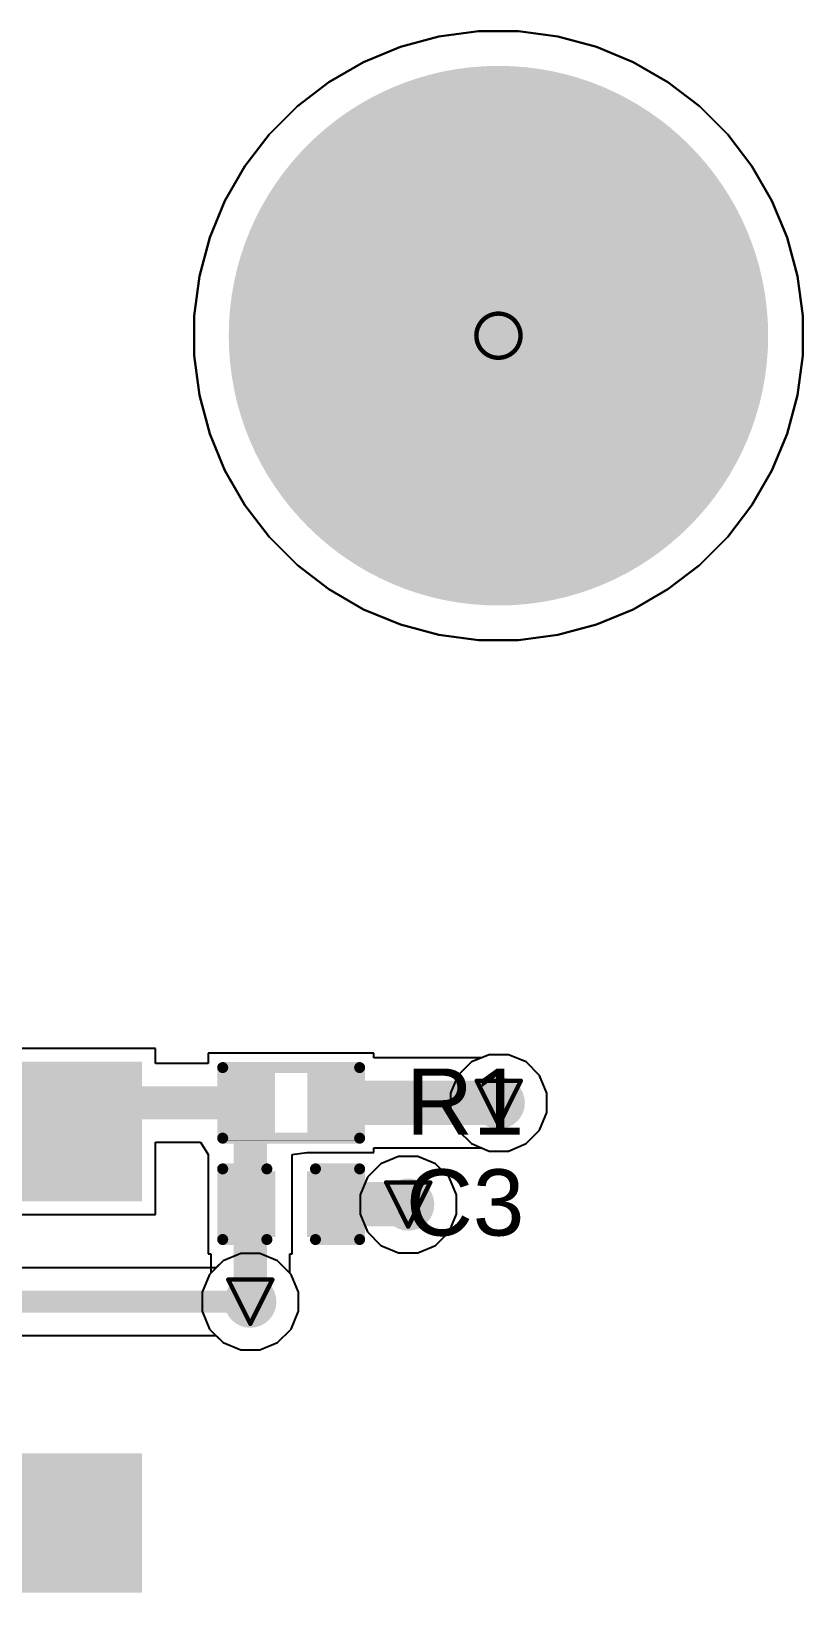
# Model space of a CAD drawing. Header units: inches. Extents: x 0 to 5359, y 0 to 5098.
# Drawn here: x 99.63 to 108.5, y 10.54 to 28.5 of the extents above; entities that cross this region are included whole.
import ezdxf

# ---------------------------------------------------------------- set-up
doc = ezdxf.new("R2010")
doc.units = ezdxf.units.IN
for name, color, linetype in [('Bottom Layer', 5, 'Continuous'), ('Bottom Solder', 6, 'Continuous'), ('Drill Drawing', 1, 'Continuous'), ('Layer 1', 16, 'Continuous'), ('Layer 2', 76, 'Continuous'), ('Multi-Layer', 9, 'Continuous'), ('Pad Holes', 156, 'Continuous'), ('Top Layer', 1, 'Continuous'), ('Top Overlay', 2, 'Continuous'), ('Top Paste', 8, 'Continuous'), ('Top Solder', 216, 'Continuous'), ('Via Holes', 16, 'Continuous')]:
    doc.layers.add(name, color=color, linetype=linetype)
doc.styles.add('Arial', font='', dxfattribs={"height": 0.2})
doc.styles.get('Arial').set_extended_font_data('Arial')

# ---------------------------------------------------------------- blocks, each defined once
blk = doc.blocks.new('FSM6JSMATR_37')
at = {"layer": 'Top Layer'}
for points in [[(-3.5, 1.55), (-5.6, 1.55), (-5.6, 2.95), (-3.5, 2.95)], [(5.6, 1.55), (3.5, 1.55), (3.5, 2.95), (5.6, 2.95)], [(-3.5, -2.95), (-5.6, -2.95), (-5.6, -1.55), (-3.5, -1.55)], [(5.6, -2.95), (3.5, -2.95), (3.5, -1.55), (5.6, -1.55)]]:
    blk.add_hatch(color=1, dxfattribs=at).paths.add_polyline_path(points)
at = {"layer": 'Top Paste'}
for points in [[(-3.5, 1.55), (-5.6, 1.55), (-5.6, 2.95), (-3.5, 2.95)], [(5.6, 1.55), (3.5, 1.55), (3.5, 2.95), (5.6, 2.95)], [(-3.5, -2.95), (-5.6, -2.95), (-5.6, -1.55), (-3.5, -1.55)], [(5.6, -2.95), (3.5, -2.95), (3.5, -1.55), (5.6, -1.55)]]:
    blk.add_hatch(color=8, dxfattribs=at).paths.add_polyline_path(points)
at = {"layer": 'Top Solder'}
for points in [[(-3.398, 1.448), (-5.702, 1.448), (-5.702, 3.052), (-3.398, 3.052)], [(5.702, 1.448), (3.398, 1.448), (3.398, 3.052), (5.702, 3.052)], [(-3.398, -3.052), (-5.702, -3.052), (-5.702, -1.448), (-3.398, -1.448)], [(5.702, -3.052), (3.398, -3.052), (3.398, -1.448), (5.702, -1.448)]]:
    blk.add_hatch(color=216, dxfattribs=at).paths.add_polyline_path(points)
at = {"layer": 'Top Overlay'}
for points in [[(-3, 3, 0.127, 0.127, 0), (3, 3, 0.127, 0.127, 0)], [(-3, -3, 0.127, 0.127, 0), (-3, 3, 0.127, 0.127, 0)], [(3, -3, 0.127, 0.127, 0), (3, 3, 0.127, 0.127, 0)], [(-5.911, 2.411, 0.127, 0.127, 0), (-5.784, 2.284, 0.127, 0.127, 0)], [(-5.911, 2.157, 0.127, 0.127, 0), (-5.911, 2.411, 0.127, 0.127, 0)], [(-5.911, 2.157, 0.127, 0.127, 0), (-5.784, 2.284, 0.127, 0.127, 0)], [(-3, -3, 0.127, 0.127, 0), (3, -3, 0.127, 0.127, 0)]]:
    blk.add_lwpolyline(points, format="xyseb", dxfattribs=at)
for points in [[(-3.032, 3, 0.0635, 0.0635, 1), (-2.968, 3, 0.0635, 0.0635, 1)], [(-3.032, 3, 0.0635, 0.0635, 1), (-2.968, 3, 0.0635, 0.0635, 1)], [(2.968, 3, 0.0635, 0.0635, 1), (3.032, 3, 0.0635, 0.0635, 1)], [(2.968, 3, 0.0635, 0.0635, 1), (3.032, 3, 0.0635, 0.0635, 1)], [(-5.943, 2.411, 0.0635, 0.0635, 1), (-5.879, 2.411, 0.0635, 0.0635, 1)], [(-5.943, 2.411, 0.0635, 0.0635, 1), (-5.879, 2.411, 0.0635, 0.0635, 1)], [(-5.816, 2.284, 0.0635, 0.0635, 1), (-5.752, 2.284, 0.0635, 0.0635, 1)], [(-5.816, 2.284, 0.0635, 0.0635, 1), (-5.752, 2.284, 0.0635, 0.0635, 1)], [(-5.943, 2.157, 0.0635, 0.0635, 1), (-5.879, 2.157, 0.0635, 0.0635, 1)], [(-5.943, 2.157, 0.0635, 0.0635, 1), (-5.879, 2.157, 0.0635, 0.0635, 1)], [(1.796, 0, 0.127, 0.127, 1), (-1.796, 0, 0.127, 0.127, 1)], [(-1.828, 0, 0.0635, 0.0635, 1), (-1.764, 0, 0.0635, 0.0635, 1)], [(1.764, 0, 0.0635, 0.0635, 1), (1.828, 0, 0.0635, 0.0635, 1)], [(-3.032, -3, 0.0635, 0.0635, 1), (-2.968, -3, 0.0635, 0.0635, 1)], [(-3.032, -3, 0.0635, 0.0635, 1), (-2.968, -3, 0.0635, 0.0635, 1)], [(2.968, -3, 0.0635, 0.0635, 1), (3.032, -3, 0.0635, 0.0635, 1)], [(2.968, -3, 0.0635, 0.0635, 1), (3.032, -3, 0.0635, 0.0635, 1)]]:
    blk.add_lwpolyline(points, format="xyseb", close=True, dxfattribs=at)
blk = doc.blocks.new('R___0402_198')
at = {"layer": 'Top Layer'}
for points in [[(-0.699, -0.318), (-0.699, 0.318), (-0.241, 0.318), (-0.241, -0.318)], [(0.241, -0.318), (0.241, 0.318), (0.699, 0.318), (0.699, -0.318)]]:
    blk.add_hatch(color=1, dxfattribs=at).paths.add_polyline_path(points)
at = {"layer": 'Top Paste'}
for points in [[(-0.699, -0.318), (-0.699, 0.318), (-0.241, 0.318), (-0.241, -0.318)], [(0.241, -0.318), (0.241, 0.318), (0.699, 0.318), (0.699, -0.318)]]:
    blk.add_hatch(color=8, dxfattribs=at).paths.add_polyline_path(points)
at = {"layer": 'Top Solder'}
for points in [[(-0.754, -0.373), (-0.754, 0.373), (-0.186, 0.373), (-0.186, -0.373)], [(0.186, -0.373), (0.186, 0.373), (0.754, 0.373), (0.754, -0.373)]]:
    blk.add_hatch(color=216, dxfattribs=at).paths.add_polyline_path(points)
at = {"layer": 'Top Overlay'}
for points in [[(-0.787, 0.406, 0.127, 0.127, 0), (0.787, 0.406, 0.127, 0.127, 0)], [(-0.787, -0.406, 0.127, 0.127, 0), (-0.787, 0.406, 0.127, 0.127, 0)], [(0.787, -0.406, 0.127, 0.127, 0), (0.787, 0.406, 0.127, 0.127, 0)], [(-0.787, -0.406, 0.127, 0.127, 0), (0.787, -0.406, 0.127, 0.127, 0)], [(-0.813, -0.432, 0.00323, 0.00323, 0), (0.813, -0.432, 0.00323, 0.00323, 0)]]:
    blk.add_lwpolyline(points, format="xyseb", dxfattribs=at)
for points in [[(-0.819, 0.406, 0.0635, 0.0635, 1), (-0.756, 0.406, 0.0635, 0.0635, 1)], [(-0.819, 0.406, 0.0635, 0.0635, 1), (-0.756, 0.406, 0.0635, 0.0635, 1)], [(0.756, 0.406, 0.0635, 0.0635, 1), (0.819, 0.406, 0.0635, 0.0635, 1)], [(0.756, 0.406, 0.0635, 0.0635, 1), (0.819, 0.406, 0.0635, 0.0635, 1)], [(-0.819, -0.406, 0.0635, 0.0635, 1), (-0.756, -0.406, 0.0635, 0.0635, 1)], [(-0.819, -0.406, 0.0635, 0.0635, 1), (-0.756, -0.406, 0.0635, 0.0635, 1)], [(0.756, -0.406, 0.0635, 0.0635, 1), (0.819, -0.406, 0.0635, 0.0635, 1)], [(0.756, -0.406, 0.0635, 0.0635, 1), (0.819, -0.406, 0.0635, 0.0635, 1)], [(-0.814, -0.432, 0.00161, 0.00161, 1), (-0.812, -0.432, 0.00161, 0.00161, 1)], [(0.812, -0.432, 0.00161, 0.00161, 1), (0.814, -0.432, 0.00161, 0.00161, 1)]]:
    blk.add_lwpolyline(points, format="xyseb", close=True, dxfattribs=at)
blk = doc.blocks.new('C___0402_383')
at = {"layer": 'Top Layer'}
for points in [[(-0.699, -0.318), (-0.699, 0.317), (-0.241, 0.317), (-0.241, -0.318)], [(0.241, -0.318), (0.241, 0.317), (0.699, 0.317), (0.699, -0.318)]]:
    blk.add_hatch(color=1, dxfattribs=at).paths.add_polyline_path(points)
at = {"layer": 'Top Paste'}
for points in [[(-0.699, -0.318), (-0.699, 0.317), (-0.241, 0.317), (-0.241, -0.318)], [(0.241, -0.318), (0.241, 0.317), (0.699, 0.317), (0.699, -0.318)]]:
    blk.add_hatch(color=8, dxfattribs=at).paths.add_polyline_path(points)
at = {"layer": 'Top Solder'}
for points in [[(-0.758, -0.378), (-0.758, 0.377), (-0.181, 0.377), (-0.181, -0.378)], [(0.181, -0.378), (0.181, 0.377), (0.758, 0.377), (0.758, -0.378)]]:
    blk.add_hatch(color=216, dxfattribs=at).paths.add_polyline_path(points)
at = {"layer": 'Top Overlay'}
for points in [[(-0.787, 0.406, 0.127, 0.127, 0), (-0.787, -0.406, 0.127, 0.127, 0)], [(-0.279, 0.406, 0.127, 0.127, 0), (-0.787, 0.406, 0.127, 0.127, 0)], [(0.787, 0.406, 0.127, 0.127, 0), (0.279, 0.406, 0.127, 0.127, 0)], [(0.787, -0.406, 0.127, 0.127, 0), (0.787, 0.406, 0.127, 0.127, 0)], [(-0.279, -0.406, 0.127, 0.127, 0), (-0.787, -0.406, 0.127, 0.127, 0)], [(0.787, -0.406, 0.127, 0.127, 0), (0.279, -0.406, 0.127, 0.127, 0)]]:
    blk.add_lwpolyline(points, format="xyseb", dxfattribs=at)
for points in [[(-0.819, 0.406, 0.0635, 0.0635, 1), (-0.756, 0.406, 0.0635, 0.0635, 1)], [(-0.819, 0.406, 0.0635, 0.0635, 1), (-0.756, 0.406, 0.0635, 0.0635, 1)], [(-0.311, 0.406, 0.0635, 0.0635, 1), (-0.248, 0.406, 0.0635, 0.0635, 1)], [(0.248, 0.406, 0.0635, 0.0635, 1), (0.311, 0.406, 0.0635, 0.0635, 1)], [(0.756, 0.406, 0.0635, 0.0635, 1), (0.819, 0.406, 0.0635, 0.0635, 1)], [(0.756, 0.406, 0.0635, 0.0635, 1), (0.819, 0.406, 0.0635, 0.0635, 1)], [(-0.819, -0.406, 0.0635, 0.0635, 1), (-0.756, -0.406, 0.0635, 0.0635, 1)], [(-0.819, -0.406, 0.0635, 0.0635, 1), (-0.756, -0.406, 0.0635, 0.0635, 1)], [(-0.311, -0.406, 0.0635, 0.0635, 1), (-0.248, -0.406, 0.0635, 0.0635, 1)], [(0.248, -0.406, 0.0635, 0.0635, 1), (0.311, -0.406, 0.0635, 0.0635, 1)], [(0.756, -0.406, 0.0635, 0.0635, 1), (0.819, -0.406, 0.0635, 0.0635, 1)], [(0.756, -0.406, 0.0635, 0.0635, 1), (0.819, -0.406, 0.0635, 0.0635, 1)]]:
    blk.add_lwpolyline(points, format="xyseb", close=True, dxfattribs=at)

msp = doc.modelspace()

# ---------------------------------------------------------------- hatches: boundary and pattern name
at = {"layer": 'Bottom Layer'}
h = msp.add_hatch(color=5, dxfattribs=at)
edge = h.paths.add_edge_path()
edge.add_arc((105, 25), 3, 0, 360)
h = msp.add_hatch(color=5, dxfattribs=at)
edge = h.paths.add_edge_path()
edge.add_arc((105.004, 16.18), 0.3, 0, 360)
h = msp.add_hatch(color=5, dxfattribs=at)
edge = h.paths.add_edge_path()
edge.add_arc((103.962, 15.011), 0.3, 0, 360)
h = msp.add_hatch(color=5, dxfattribs=at)
edge = h.paths.add_edge_path()
edge.add_arc((102.146, 13.894), 0.3, 0, 360)
at = {"layer": 'Bottom Solder'}
h = msp.add_hatch(color=6, dxfattribs=at)
edge = h.paths.add_edge_path()
edge.add_arc((105, 25), 3.102, 0, 360)
at = {"layer": 'Layer 1'}
h = msp.add_hatch(color=16, dxfattribs=at)
edge = h.paths.add_edge_path()
edge.add_arc((105, 25), 3, 0, 360)
h = msp.add_hatch(color=16, dxfattribs=at)
edge = h.paths.add_edge_path()
edge.add_arc((105.004, 16.18), 0.3, 0, 360)
h = msp.add_hatch(color=16, dxfattribs=at)
edge = h.paths.add_edge_path()
edge.add_arc((103.962, 15.011), 0.3, 0, 360)
h = msp.add_hatch(color=16, dxfattribs=at)
edge = h.paths.add_edge_path()
edge.add_arc((102.146, 13.894), 0.3, 0, 360)
at = {"layer": 'Layer 2'}
h = msp.add_hatch(color=76, dxfattribs=at)
edge = h.paths.add_edge_path()
edge.add_arc((105, 25), 3, 0, 360)
h = msp.add_hatch(color=76, dxfattribs=at)
edge = h.paths.add_edge_path()
edge.add_arc((105.004, 16.18), 0.3, 0, 360)
h = msp.add_hatch(color=76, dxfattribs=at)
edge = h.paths.add_edge_path()
edge.add_arc((103.962, 15.011), 0.3, 0, 360)
h = msp.add_hatch(color=76, dxfattribs=at)
edge = h.paths.add_edge_path()
edge.add_arc((102.146, 13.894), 0.3, 0, 360)
at = {"layer": 'Multi-Layer'}
h = msp.add_hatch(color=9, dxfattribs=at)
edge = h.paths.add_edge_path()
edge.add_arc((105, 25), 3, 0, 360)
at = {"layer": 'Pad Holes'}
h = msp.add_hatch(color=7, dxfattribs=at)
edge = h.paths.add_edge_path()
edge.add_arc((105, 25), 2, 0, 360)
at = {"layer": 'Top Layer'}
h = msp.add_hatch(color=1, dxfattribs=at)
edge = h.paths.add_edge_path()
edge.add_arc((105, 25), 3, 0, 360)
h = msp.add_hatch(color=1, dxfattribs=at)
edge = h.paths.add_edge_path()
edge.add_arc((105.004, 16.18), 0.3, 0, 360)
h = msp.add_hatch(color=1, dxfattribs=at)
edge = h.paths.add_edge_path()
edge.add_arc((103.962, 15.011), 0.3, 0, 360)
h = msp.add_hatch(color=1, dxfattribs=at)
edge = h.paths.add_edge_path()
edge.add_arc((102.146, 13.894), 0.3, 0, 360)
at = {"layer": 'Top Solder'}
h = msp.add_hatch(color=216, dxfattribs=at)
edge = h.paths.add_edge_path()
edge.add_arc((105, 25), 3.102, 0, 360)
at = {"layer": 'Via Holes'}
h = msp.add_hatch(color=7, dxfattribs=at)
edge = h.paths.add_edge_path()
edge.add_arc((105.004, 16.18), 0.15, 0, 360)
h = msp.add_hatch(color=7, dxfattribs=at)
edge = h.paths.add_edge_path()
edge.add_arc((103.962, 15.011), 0.15, 0, 360)
h = msp.add_hatch(color=7, dxfattribs=at)
edge = h.paths.add_edge_path()
edge.add_arc((102.146, 13.894), 0.15, 0, 360)

# ---------------------------------------------------------------- linework, layer by layer
at = {"layer": 'Bottom Layer'}
for p, q in [((104.316, 28.44), (103.873, 28.321)), ((104.771, 28.5), (104.316, 28.44)), ((105.229, 28.5), (104.771, 28.5)), ((105.684, 28.44), (105.229, 28.5)), ((106.127, 28.321), (105.684, 28.44)), ((103.873, 28.321), (103.449, 28.146)), ((106.551, 28.146), (106.127, 28.321)), ((103.449, 28.146), (103.051, 27.916)), ((106.949, 27.916), (106.551, 28.146)), ((103.051, 27.916), (102.687, 27.637)), ((107.313, 27.637), (106.949, 27.916)), ((102.687, 27.637), (102.363, 27.313)), ((107.637, 27.313), (107.313, 27.637)), ((102.363, 27.313), (102.084, 26.949)), ((107.916, 26.949), (107.637, 27.313)), ((102.084, 26.949), (101.854, 26.551)), ((108.146, 26.551), (107.916, 26.949)), ((101.854, 26.551), (101.679, 26.127)), ((108.321, 26.127), (108.146, 26.551)), ((101.679, 26.127), (101.56, 25.684)), ((108.44, 25.684), (108.321, 26.127)), ((101.56, 25.684), (101.5, 25.229)), ((108.5, 25.229), (108.44, 25.684)), ((101.5, 25.229), (101.5, 24.771)), ((108.5, 24.771), (108.5, 25.229)), ((101.5, 24.771), (101.56, 24.316)), ((108.44, 24.316), (108.5, 24.771)), ((101.56, 24.316), (101.679, 23.873)), ((108.321, 23.873), (108.44, 24.316)), ((101.679, 23.873), (101.854, 23.449)), ((108.146, 23.449), (108.321, 23.873)), ((101.854, 23.449), (102.084, 23.051)), ((107.916, 23.051), (108.146, 23.449)), ((102.084, 23.051), (102.363, 22.687)), ((107.637, 22.687), (107.916, 23.051)), ((102.363, 22.687), (102.687, 22.363)), ((107.313, 22.363), (107.637, 22.687)), ((102.687, 22.363), (103.051, 22.084)), ((106.949, 22.084), (107.313, 22.363)), ((103.051, 22.084), (103.449, 21.854)), ((106.551, 21.854), (106.949, 22.084)), ((103.449, 21.854), (103.873, 21.679)), ((106.127, 21.679), (106.551, 21.854)), ((103.873, 21.679), (104.316, 21.56)), ((104.316, 21.56), (104.771, 21.5)), ((105.229, 21.5), (105.684, 21.56)), ((105.684, 21.56), (106.127, 21.679)), ((104.771, 21.5), (105.229, 21.5)), ((104.893, 16.734), (104.69, 16.65)), ((105.114, 16.734), (104.893, 16.734)), ((105.317, 16.65), (105.114, 16.734)), ((104.69, 16.65), (104.534, 16.494)), ((105.473, 16.494), (105.317, 16.65)), ((104.534, 16.494), (104.45, 16.29)), ((105.558, 16.29), (105.473, 16.494)), ((104.45, 16.29), (104.45, 16.07)), ((105.558, 16.07), (105.558, 16.29)), ((104.45, 16.07), (104.534, 15.866)), ((105.473, 15.866), (105.558, 16.07)), ((104.534, 15.866), (104.69, 15.711)), ((105.317, 15.711), (105.473, 15.866)), ((104.69, 15.711), (104.893, 15.626)), ((105.114, 15.626), (105.317, 15.711)), ((104.893, 15.626), (105.114, 15.626)), ((102.036, 14.448), (101.832, 14.363)), ((102.256, 14.448), (102.036, 14.448)), ((102.46, 14.363), (102.256, 14.448)), ((101.751, 14.282), (90.26, 14.282)), ((101.832, 14.363), (101.751, 14.282)), ((102.616, 14.208), (102.46, 14.363)), ((102.7, 14.004), (102.616, 14.208)), ((102.7, 13.784), (102.7, 14.004)), ((102.616, 13.58), (102.7, 13.784)), ((90.229, 13.505), (101.751, 13.505)), ((101.751, 13.505), (101.832, 13.424)), ((102.46, 13.424), (102.616, 13.58)), ((101.832, 13.424), (102.036, 13.34)), ((102.036, 13.34), (102.256, 13.34)), ((102.256, 13.34), (102.46, 13.424))]:
    msp.add_line(p, q, dxfattribs=at)
msp.add_lwpolyline([(90.229, 13.894, 0.254, 0.254, 0), (102.146, 13.894, 0.254, 0.254, 0)], format="xyseb", dxfattribs=at)
msp.add_lwpolyline([(102.082, 13.894, 0.127, 0.127, 1), (102.209, 13.894, 0.127, 0.127, 1)], format="xyseb", close=True, dxfattribs=at)
at = {"layer": 'Drill Drawing'}
for points in [[(105.254, 25, 0.0508, 0.0508, 1), (104.746, 25, 0.0508, 0.0508, 1)], [(104.733, 25, 0.0254, 0.0254, 1), (104.759, 25, 0.0254, 0.0254, 1)], [(105.241, 25, 0.0254, 0.0254, 1), (105.267, 25, 0.0254, 0.0254, 1)], [(104.737, 16.434, 0.0254, 0.0254, 1), (104.762, 16.434, 0.0254, 0.0254, 1)], [(104.737, 16.434, 0.0254, 0.0254, 1), (104.762, 16.434, 0.0254, 0.0254, 1)], [(105.245, 16.434, 0.0254, 0.0254, 1), (105.27, 16.434, 0.0254, 0.0254, 1)], [(105.245, 16.434, 0.0254, 0.0254, 1), (105.27, 16.434, 0.0254, 0.0254, 1)], [(104.991, 15.926, 0.0254, 0.0254, 1), (105.016, 15.926, 0.0254, 0.0254, 1)], [(104.991, 15.926, 0.0254, 0.0254, 1), (105.016, 15.926, 0.0254, 0.0254, 1)], [(103.695, 15.265, 0.0254, 0.0254, 1), (103.721, 15.265, 0.0254, 0.0254, 1)], [(103.695, 15.265, 0.0254, 0.0254, 1), (103.721, 15.265, 0.0254, 0.0254, 1)], [(104.204, 15.265, 0.0254, 0.0254, 1), (104.229, 15.265, 0.0254, 0.0254, 1)], [(104.204, 15.265, 0.0254, 0.0254, 1), (104.229, 15.265, 0.0254, 0.0254, 1)], [(103.95, 14.757, 0.0254, 0.0254, 1), (103.975, 14.757, 0.0254, 0.0254, 1)], [(103.95, 14.757, 0.0254, 0.0254, 1), (103.975, 14.757, 0.0254, 0.0254, 1)], [(101.879, 14.148, 0.0254, 0.0254, 1), (101.905, 14.148, 0.0254, 0.0254, 1)], [(101.879, 14.148, 0.0254, 0.0254, 1), (101.905, 14.148, 0.0254, 0.0254, 1)], [(102.387, 14.148, 0.0254, 0.0254, 1), (102.413, 14.148, 0.0254, 0.0254, 1)], [(102.387, 14.148, 0.0254, 0.0254, 1), (102.413, 14.148, 0.0254, 0.0254, 1)], [(102.133, 13.64, 0.0254, 0.0254, 1), (102.159, 13.64, 0.0254, 0.0254, 1)], [(102.133, 13.64, 0.0254, 0.0254, 1), (102.159, 13.64, 0.0254, 0.0254, 1)]]:
    msp.add_lwpolyline(points, format="xyseb", close=True, dxfattribs=at)
for points in [[(104.75, 16.434, 0.0508, 0.0508, 0), (105.258, 16.434, 0.0508, 0.0508, 0)], [(104.75, 16.434, 0.0508, 0.0508, 0), (105.004, 15.926, 0.0508, 0.0508, 0)], [(105.004, 15.926, 0.0508, 0.0508, 0), (105.258, 16.434, 0.0508, 0.0508, 0)], [(103.708, 15.265, 0.0508, 0.0508, 0), (104.216, 15.265, 0.0508, 0.0508, 0)], [(103.708, 15.265, 0.0508, 0.0508, 0), (103.962, 14.757, 0.0508, 0.0508, 0)], [(103.962, 14.757, 0.0508, 0.0508, 0), (104.216, 15.265, 0.0508, 0.0508, 0)], [(101.892, 14.148, 0.0508, 0.0508, 0), (102.4, 14.148, 0.0508, 0.0508, 0)], [(101.892, 14.148, 0.0508, 0.0508, 0), (102.146, 13.64, 0.0508, 0.0508, 0)], [(102.146, 13.64, 0.0508, 0.0508, 0), (102.4, 14.148, 0.0508, 0.0508, 0)]]:
    msp.add_lwpolyline(points, format="xyseb", dxfattribs=at)
at = {"layer": 'Layer 1'}
for p, q in [((104.316, 28.44), (103.873, 28.321)), ((104.771, 28.5), (104.316, 28.44)), ((105.229, 28.5), (104.771, 28.5)), ((105.684, 28.44), (105.229, 28.5)), ((106.127, 28.321), (105.684, 28.44)), ((103.873, 28.321), (103.449, 28.146)), ((106.551, 28.146), (106.127, 28.321)), ((103.449, 28.146), (103.051, 27.916)), ((106.949, 27.916), (106.551, 28.146)), ((103.051, 27.916), (102.687, 27.637)), ((107.313, 27.637), (106.949, 27.916)), ((102.687, 27.637), (102.363, 27.313)), ((107.637, 27.313), (107.313, 27.637)), ((102.363, 27.313), (102.084, 26.949)), ((107.916, 26.949), (107.637, 27.313)), ((102.084, 26.949), (101.854, 26.551)), ((108.146, 26.551), (107.916, 26.949)), ((101.854, 26.551), (101.679, 26.127)), ((108.321, 26.127), (108.146, 26.551)), ((101.679, 26.127), (101.56, 25.684)), ((108.44, 25.684), (108.321, 26.127)), ((101.56, 25.684), (101.5, 25.229)), ((108.5, 25.229), (108.44, 25.684)), ((101.5, 25.229), (101.5, 24.771)), ((108.5, 24.771), (108.5, 25.229)), ((101.5, 24.771), (101.56, 24.316)), ((108.44, 24.316), (108.5, 24.771)), ((101.56, 24.316), (101.679, 23.873)), ((108.321, 23.873), (108.44, 24.316)), ((101.679, 23.873), (101.854, 23.449)), ((108.146, 23.449), (108.321, 23.873)), ((101.854, 23.449), (102.084, 23.051)), ((107.916, 23.051), (108.146, 23.449)), ((102.084, 23.051), (102.363, 22.687)), ((107.637, 22.687), (107.916, 23.051)), ((102.363, 22.687), (102.687, 22.363)), ((107.313, 22.363), (107.637, 22.687)), ((102.687, 22.363), (103.051, 22.084)), ((106.949, 22.084), (107.313, 22.363)), ((103.051, 22.084), (103.449, 21.854)), ((106.551, 21.854), (106.949, 22.084)), ((103.449, 21.854), (103.873, 21.679)), ((106.127, 21.679), (106.551, 21.854)), ((103.873, 21.679), (104.316, 21.56)), ((104.316, 21.56), (104.771, 21.5)), ((105.229, 21.5), (105.684, 21.56)), ((105.684, 21.56), (106.127, 21.679)), ((104.771, 21.5), (105.229, 21.5)), ((104.893, 16.734), (104.69, 16.65)), ((105.114, 16.734), (104.893, 16.734)), ((105.317, 16.65), (105.114, 16.734)), ((104.69, 16.65), (104.534, 16.494)), ((105.473, 16.494), (105.317, 16.65)), ((104.534, 16.494), (104.45, 16.29)), ((105.558, 16.29), (105.473, 16.494)), ((104.45, 16.29), (104.45, 16.07)), ((105.558, 16.07), (105.558, 16.29)), ((104.45, 16.07), (104.534, 15.866)), ((105.473, 15.866), (105.558, 16.07)), ((104.534, 15.866), (104.69, 15.711)), ((105.317, 15.711), (105.473, 15.866)), ((104.69, 15.711), (104.893, 15.626)), ((105.114, 15.626), (105.317, 15.711)), ((104.893, 15.626), (105.114, 15.626)), ((102.036, 14.448), (101.832, 14.363)), ((102.256, 14.448), (102.036, 14.448)), ((102.46, 14.363), (102.256, 14.448)), ((101.676, 14.208), (101.592, 14.004)), ((101.832, 14.363), (101.676, 14.208)), ((102.616, 14.208), (102.46, 14.363)), ((102.7, 14.004), (102.616, 14.208)), ((101.592, 14.004), (101.592, 13.784)), ((102.7, 13.784), (102.7, 14.004)), ((101.592, 13.784), (101.676, 13.58)), ((102.616, 13.58), (102.7, 13.784)), ((101.676, 13.58), (101.832, 13.424)), ((102.46, 13.424), (102.616, 13.58)), ((101.832, 13.424), (102.036, 13.34)), ((102.036, 13.34), (102.256, 13.34)), ((102.256, 13.34), (102.46, 13.424))]:
    msp.add_line(p, q, dxfattribs=at)
at = {"layer": 'Layer 2'}
for p, q in [((104.316, 28.44), (103.873, 28.321)), ((104.771, 28.5), (104.316, 28.44)), ((105.229, 28.5), (104.771, 28.5)), ((105.684, 28.44), (105.229, 28.5)), ((106.127, 28.321), (105.684, 28.44)), ((103.873, 28.321), (103.449, 28.146)), ((106.551, 28.146), (106.127, 28.321)), ((103.449, 28.146), (103.051, 27.916)), ((106.949, 27.916), (106.551, 28.146)), ((103.051, 27.916), (102.687, 27.637)), ((107.313, 27.637), (106.949, 27.916)), ((102.687, 27.637), (102.363, 27.313)), ((107.637, 27.313), (107.313, 27.637)), ((102.363, 27.313), (102.084, 26.949)), ((107.916, 26.949), (107.637, 27.313)), ((102.084, 26.949), (101.854, 26.551)), ((108.146, 26.551), (107.916, 26.949)), ((101.854, 26.551), (101.679, 26.127)), ((108.321, 26.127), (108.146, 26.551)), ((101.679, 26.127), (101.56, 25.684)), ((108.44, 25.684), (108.321, 26.127)), ((101.56, 25.684), (101.5, 25.229)), ((108.5, 25.229), (108.44, 25.684)), ((101.5, 25.229), (101.5, 24.771)), ((108.5, 24.771), (108.5, 25.229)), ((101.5, 24.771), (101.56, 24.316)), ((108.44, 24.316), (108.5, 24.771)), ((101.56, 24.316), (101.679, 23.873)), ((108.321, 23.873), (108.44, 24.316)), ((101.679, 23.873), (101.854, 23.449)), ((108.146, 23.449), (108.321, 23.873)), ((101.854, 23.449), (102.084, 23.051)), ((107.916, 23.051), (108.146, 23.449)), ((102.084, 23.051), (102.363, 22.687)), ((107.637, 22.687), (107.916, 23.051)), ((102.363, 22.687), (102.687, 22.363)), ((107.313, 22.363), (107.637, 22.687)), ((102.687, 22.363), (103.051, 22.084)), ((106.949, 22.084), (107.313, 22.363)), ((103.051, 22.084), (103.449, 21.854)), ((106.551, 21.854), (106.949, 22.084)), ((103.449, 21.854), (103.873, 21.679)), ((106.127, 21.679), (106.551, 21.854)), ((103.873, 21.679), (104.316, 21.56)), ((104.316, 21.56), (104.771, 21.5)), ((105.229, 21.5), (105.684, 21.56)), ((105.684, 21.56), (106.127, 21.679)), ((104.771, 21.5), (105.229, 21.5)), ((103.648, 15.481), (103.493, 15.325)), ((103.852, 15.565), (103.648, 15.481)), ((104.072, 15.565), (103.852, 15.565)), ((104.276, 15.481), (104.072, 15.565)), ((104.432, 15.325), (104.276, 15.481)), ((103.493, 15.325), (103.408, 15.122)), ((104.516, 15.122), (104.432, 15.325)), ((103.408, 15.122), (103.408, 14.901)), ((104.516, 14.901), (104.516, 15.122)), ((103.408, 14.901), (103.493, 14.698)), ((104.432, 14.698), (104.516, 14.901)), ((103.493, 14.698), (103.648, 14.542)), ((104.276, 14.542), (104.432, 14.698)), ((102.036, 14.448), (101.832, 14.363)), ((102.256, 14.448), (102.036, 14.448)), ((102.46, 14.363), (102.256, 14.448)), ((103.648, 14.542), (103.852, 14.457)), ((103.852, 14.457), (104.072, 14.457)), ((104.072, 14.457), (104.276, 14.542)), ((101.676, 14.208), (101.592, 14.004)), ((101.832, 14.363), (101.676, 14.208)), ((102.616, 14.208), (102.46, 14.363)), ((102.7, 14.004), (102.616, 14.208)), ((101.592, 14.004), (101.592, 13.784)), ((102.7, 13.784), (102.7, 14.004)), ((101.592, 13.784), (101.676, 13.58)), ((102.616, 13.58), (102.7, 13.784)), ((101.676, 13.58), (101.832, 13.424)), ((102.46, 13.424), (102.616, 13.58)), ((101.832, 13.424), (102.036, 13.34)), ((102.036, 13.34), (102.256, 13.34)), ((102.256, 13.34), (102.46, 13.424))]:
    msp.add_line(p, q, dxfattribs=at)
at = {"layer": 'Multi-Layer'}
for p, q in [((103.873, 28.321), (104.316, 28.44)), ((104.316, 28.44), (104.771, 28.5)), ((104.771, 28.5), (105, 28.5)), ((105, 28.5), (105.229, 28.5)), ((105.229, 28.5), (105.684, 28.44)), ((105.684, 28.44), (106.127, 28.321)), ((103.449, 28.146), (103.873, 28.321)), ((106.127, 28.321), (106.551, 28.146)), ((103.051, 27.916), (103.449, 28.146)), ((106.551, 28.146), (106.949, 27.916)), ((102.687, 27.637), (103.051, 27.916)), ((106.949, 27.916), (107.313, 27.637)), ((102.363, 27.313), (102.687, 27.637)), ((107.313, 27.637), (107.637, 27.313)), ((102.084, 26.949), (102.363, 27.313)), ((107.637, 27.313), (107.916, 26.949)), ((101.854, 26.551), (102.084, 26.949)), ((107.916, 26.949), (108.146, 26.551)), ((101.679, 26.127), (101.854, 26.551)), ((108.146, 26.551), (108.321, 26.127)), ((101.56, 25.684), (101.679, 26.127)), ((108.321, 26.127), (108.44, 25.684)), ((101.5, 25.229), (101.56, 25.684)), ((108.44, 25.684), (108.5, 25.229)), ((101.5, 25), (101.5, 25.229)), ((108.5, 25.229), (108.5, 25)), ((101.5, 24.771), (101.5, 25)), ((108.5, 25), (108.5, 24.771)), ((101.56, 24.316), (101.5, 24.771)), ((108.5, 24.771), (108.44, 24.316)), ((101.679, 23.873), (101.56, 24.316)), ((108.44, 24.316), (108.321, 23.873)), ((101.854, 23.449), (101.679, 23.873)), ((108.321, 23.873), (108.146, 23.449)), ((102.084, 23.051), (101.854, 23.449)), ((108.146, 23.449), (107.916, 23.051)), ((102.363, 22.687), (102.084, 23.051)), ((107.916, 23.051), (107.637, 22.687)), ((102.687, 22.363), (102.363, 22.687)), ((107.637, 22.687), (107.313, 22.363)), ((103.051, 22.084), (102.687, 22.363)), ((107.313, 22.363), (106.949, 22.084)), ((103.449, 21.854), (103.051, 22.084)), ((106.949, 22.084), (106.551, 21.854)), ((103.873, 21.679), (103.449, 21.854)), ((106.551, 21.854), (106.127, 21.679)), ((104.316, 21.56), (103.873, 21.679)), ((104.771, 21.5), (104.316, 21.56)), ((105.684, 21.56), (105.229, 21.5)), ((106.127, 21.679), (105.684, 21.56)), ((105, 21.5), (104.771, 21.5)), ((105, 21.5), (105, 21.5)), ((105.229, 21.5), (105, 21.5))]:
    msp.add_line(p, q, dxfattribs=at)
at = {"layer": 'Top Layer'}
for p, q in [((104.316, 28.44), (103.873, 28.321)), ((104.771, 28.5), (104.316, 28.44)), ((105.229, 28.5), (104.771, 28.5)), ((105.684, 28.44), (105.229, 28.5)), ((106.127, 28.321), (105.684, 28.44)), ((103.873, 28.321), (103.449, 28.146)), ((106.551, 28.146), (106.127, 28.321)), ((103.449, 28.146), (103.051, 27.916)), ((106.949, 27.916), (106.551, 28.146)), ((103.051, 27.916), (102.687, 27.637)), ((107.313, 27.637), (106.949, 27.916)), ((102.687, 27.637), (102.363, 27.313)), ((107.637, 27.313), (107.313, 27.637)), ((102.363, 27.313), (102.084, 26.949)), ((107.916, 26.949), (107.637, 27.313)), ((102.084, 26.949), (101.854, 26.551)), ((108.146, 26.551), (107.916, 26.949)), ((101.854, 26.551), (101.679, 26.127)), ((108.321, 26.127), (108.146, 26.551)), ((101.679, 26.127), (101.56, 25.684)), ((108.44, 25.684), (108.321, 26.127)), ((101.56, 25.684), (101.5, 25.229)), ((108.5, 25.229), (108.44, 25.684)), ((101.5, 25.229), (101.5, 24.771)), ((108.5, 24.771), (108.5, 25.229)), ((101.5, 24.771), (101.56, 24.316)), ((108.44, 24.316), (108.5, 24.771)), ((101.56, 24.316), (101.679, 23.873)), ((108.321, 23.873), (108.44, 24.316)), ((101.679, 23.873), (101.854, 23.449)), ((108.146, 23.449), (108.321, 23.873)), ((101.854, 23.449), (102.084, 23.051)), ((107.916, 23.051), (108.146, 23.449)), ((102.084, 23.051), (102.363, 22.687)), ((107.637, 22.687), (107.916, 23.051)), ((102.363, 22.687), (102.687, 22.363)), ((107.313, 22.363), (107.637, 22.687)), ((102.687, 22.363), (103.051, 22.084)), ((106.949, 22.084), (107.313, 22.363)), ((103.051, 22.084), (103.449, 21.854)), ((106.551, 21.854), (106.949, 22.084)), ((103.449, 21.854), (103.873, 21.679)), ((106.127, 21.679), (106.551, 21.854)), ((103.873, 21.679), (104.316, 21.56)), ((104.316, 21.56), (104.771, 21.5)), ((105.229, 21.5), (105.684, 21.56)), ((105.684, 21.56), (106.127, 21.679)), ((104.771, 21.5), (105.229, 21.5)), ((101.054, 16.804), (98.446, 16.804)), ((101.054, 16.633), (101.054, 16.804)), ((103.568, 16.752), (101.663, 16.752)), ((101.663, 16.752), (101.663, 16.633)), ((103.568, 16.698), (103.568, 16.752)), ((104.893, 16.734), (104.806, 16.698)), ((105.114, 16.734), (104.893, 16.734)), ((105.317, 16.65), (105.114, 16.734)), ((101.663, 16.633), (101.054, 16.633)), ((104.806, 16.698), (103.568, 16.698)), ((105.473, 16.494), (105.317, 16.65)), ((105.558, 16.29), (105.473, 16.494)), ((105.558, 16.07), (105.558, 16.29)), ((105.473, 15.866), (105.558, 16.07)), ((105.317, 15.711), (105.473, 15.866)), ((101.054, 14.896), (101.054, 15.727)), ((101.054, 15.727), (101.573, 15.727)), ((101.573, 15.727), (101.663, 15.587)), ((103.568, 15.609), (103.568, 15.662)), ((103.568, 15.662), (104.806, 15.662)), ((104.806, 15.662), (104.893, 15.626)), ((105.114, 15.626), (105.317, 15.711)), ((101.663, 15.587), (101.663, 14.444)), ((102.629, 15.587), (102.797, 15.609)), ((102.629, 14.444), (102.629, 15.587)), ((102.797, 15.609), (103.568, 15.609)), ((104.893, 15.626), (105.114, 15.626)), ((98.446, 14.896), (101.054, 14.896)), ((101.663, 14.444), (101.693, 14.444)), ((101.693, 14.444), (101.693, 14.224)), ((102.599, 14.224), (102.599, 14.444)), ((102.599, 14.444), (102.629, 14.444)), ((101.676, 14.208), (101.592, 14.004)), ((101.693, 14.224), (101.676, 14.208)), ((102.616, 14.208), (102.599, 14.224)), ((102.7, 14.004), (102.616, 14.208)), ((101.592, 14.004), (101.592, 13.784)), ((102.7, 13.784), (102.7, 14.004)), ((101.592, 13.784), (101.676, 13.58)), ((102.616, 13.58), (102.7, 13.784)), ((101.676, 13.58), (101.832, 13.424)), ((102.46, 13.424), (102.616, 13.58)), ((101.832, 13.424), (102.036, 13.34)), ((102.036, 13.34), (102.256, 13.34)), ((102.256, 13.34), (102.46, 13.424))]:
    msp.add_line(p, q, dxfattribs=at)
for points in [[(100.08, 16.18, 0.381, 0.381, 0), (102.146, 16.18, 0.381, 0.381, 0)], [(102.146, 15.015, 0.381, 0.381, 0), (102.146, 16.18, 0.381, 0.381, 0)], [(103.195, 16.18, 0.508, 0.508, 0), (105.004, 16.18, 0.508, 0.508, 0)], [(90.65, 15.85, 0.762, 0.762, 0), (99.75, 15.85, 0.762, 0.762, 0)], [(103.164, 15.015, 0.508, 0.508, 0), (103.962, 15.015, 0.508, 0.508, 0)], [(102.146, 13.894, 0.381, 0.381, 0), (102.146, 15.015, 0.381, 0.381, 0)], [(103.962, 15.011, 0.254, 0.254, 0), (103.962, 15.015, 0.254, 0.254, 0)]]:
    msp.add_lwpolyline(points, format="xyseb", dxfattribs=at)
for points in [[(99.985, 16.18, 0.191, 0.191, 1), (100.175, 16.18, 0.191, 0.191, 1)], [(102.051, 16.18, 0.191, 0.191, 1), (102.241, 16.18, 0.191, 0.191, 1)], [(102.051, 16.18, 0.191, 0.191, 1), (102.241, 16.18, 0.191, 0.191, 1)], [(103.068, 16.18, 0.254, 0.254, 1), (103.322, 16.18, 0.254, 0.254, 1)], [(104.877, 16.18, 0.254, 0.254, 1), (105.131, 16.18, 0.254, 0.254, 1)], [(99.559, 15.85, 0.381, 0.381, 1), (99.94, 15.85, 0.381, 0.381, 1)], [(103.037, 15.015, 0.254, 0.254, 1), (103.291, 15.015, 0.254, 0.254, 1)], [(103.835, 15.015, 0.254, 0.254, 1), (104.089, 15.015, 0.254, 0.254, 1)], [(102.051, 15.015, 0.191, 0.191, 1), (102.241, 15.015, 0.191, 0.191, 1)], [(102.051, 15.015, 0.191, 0.191, 1), (102.241, 15.015, 0.191, 0.191, 1)], [(103.899, 15.015, 0.127, 0.127, 1), (104.026, 15.015, 0.127, 0.127, 1)], [(103.899, 15.011, 0.127, 0.127, 1), (104.026, 15.011, 0.127, 0.127, 1)], [(102.051, 13.894, 0.191, 0.191, 1), (102.241, 13.894, 0.191, 0.191, 1)]]:
    msp.add_lwpolyline(points, format="xyseb", close=True, dxfattribs=at)

# ---------------------------------------------------------------- block references
for name, p in [('FSM6JSMATR_37', (95.2, 13.6)), ('R___0402_198', (102.616, 16.18))]:
    msp.add_blockref(name, p)
at = {"rotation": 180}
msp.add_blockref('C___0402_383', (102.616, 15.015), dxfattribs=at)

# ---------------------------------------------------------------- texts
at = {"layer": 'Top Overlay', "style": 'Arial'}
for s, p in [('R1', (103.937, 15.813)), ('C3', (103.937, 14.654))]:
    msp.add_text(s, height=0.762, dxfattribs=at).set_placement(p)

doc.saveas('drawing.dxf')
